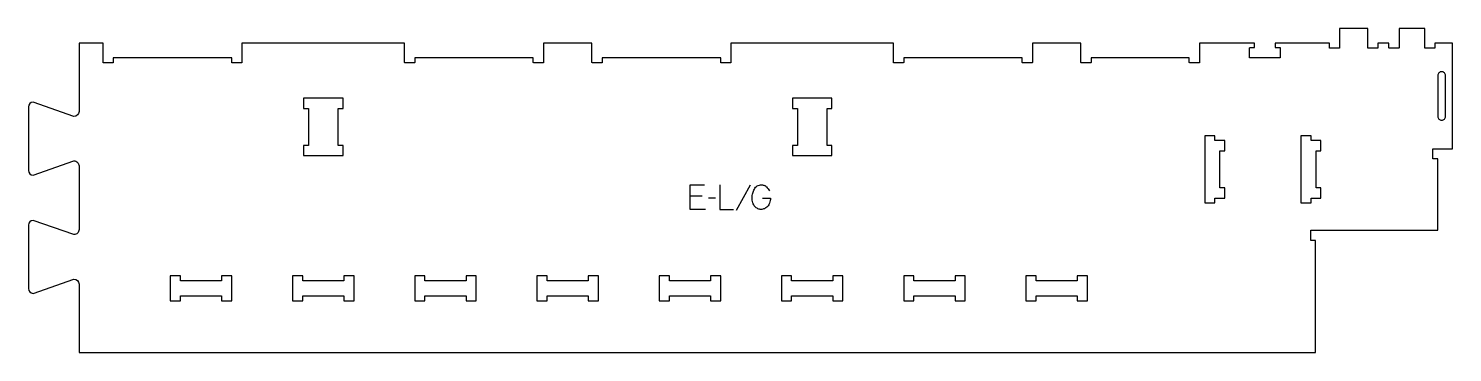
# Model space of a CAD drawing. Extents: x 0 to 1747, y 0 to 398.
import ezdxf

# ---------------------------------------------------------------- set-up
doc = ezdxf.new("R2010")
doc.units = 0
for name, color, linetype in [('1_ANYTOOL_1MMDEEP_LABELS_S', 2, 'CONTINUOUS'), ('3_ANYTOOL_CUTTHROUGH_INSID', 4, 'CONTINUOUS'), ('4_ANYTOOL_CUTTHROUGH_OUTSI', 5, 'CONTINUOUS')]:
    doc.layers.add(name, color=color, linetype=linetype)

msp = doc.modelspace()

# ---------------------------------------------------------------- linework, layer by layer
at = {"layer": '1_ANYTOOL_1MMDEEP_LABELS_S'}
for p, q in [((885.484135, 205.106852), (868.298421, 174.335424)), ((826.598421, 191.64971), (811.941278, 191.64971)), ((843.098421, 189.463995), (834.312707, 189.378281))]:
    msp.add_line(p, q, dxfattribs=at)
for points in [[(830.884135, 175.578281), (811.941278, 175.578281), (811.941278, 205.578281), (829.76985, 205.578281)], [(848.241278, 205.578281), (848.241278, 175.578281), (865.341278, 175.578281)]]:
    msp.add_lwpolyline(points, dxfattribs=at)
msp.add_lwpolyline([(900.698421, 189.378281), (910.46985, 189.335424, -0.031732), (910.201739, 186.328022, -0.048764), (909.45735, 183.410424, -0.050291), (908.347637, 181.099916, -0.060119), (906.762707, 179.092567, -0.036578), (905.030687, 177.60615, -0.050793), (903.071635, 176.446138, -0.051881), (901.118618, 175.778394, -0.053919), (899.06985, 175.535424, -0.055881), (897.034702, 175.742368, -0.055271), (895.09485, 176.392567, -0.05403), (893.168874, 177.55176, -0.038531), (891.484135, 179.04971, -0.067281), (889.936422, 181.160724, -0.049165), (888.912707, 183.581852, -0.047412), (888.23978, 186.785771, -0.028075), (888.055564, 190.063995, -0.03109), (888.223091, 192.755575, -0.031496), (888.725207, 195.405067, -0.031425), (889.57608, 198.033311, -0.02824), (890.734135, 200.542567, -0.064555), (892.262939, 202.694092, -0.078906), (894.328778, 204.319352, -0.076878), (896.95238, 205.293902, -0.050594), (899.755564, 205.578281, -0.039946), (901.415125, 205.445484, -0.052714), (903.018064, 205.010424, -0.053511), (904.401261, 204.29509, -0.05153), (905.605564, 203.306852, -0.040443), (907.645788, 200.883711, -0.04035), (909.26985, 198.163995)], format="xyb", dxfattribs=at)
at = {"layer": '3_ANYTOOL_CUTTHROUGH_INSID'}
msp.add_lwpolyline([(1729.499733, 339.749991), (1729.499733, 289.750001, 0.198913), (1730.890973, 286.391239, 0.198913), (1734.249732, 284.999994, 0.198913), (1737.608492, 286.391239, 0.198913), (1738.999733, 289.75), (1738.999733, 339.75, 0.198912), (1737.608488, 343.108759, 0.414214), (1730.890971, 343.108752, 0.198912)], format="xyb", close=True, dxfattribs=at)
for points in [[(337.499733, 241.5), (385.999733, 241.5), (385.999733, 254), (379.999733, 254), (379.999733, 299.5), (385.999733, 299.5), (385.999733, 312), (337.499733, 312), (337.499733, 299.5), (343.499733, 299.5), (343.499733, 254), (337.499733, 254)], [(937.499733, 241.5), (985.999733, 241.5), (985.999733, 254), (979.999733, 254), (979.999733, 299.5), (985.999733, 299.5), (985.999733, 312), (937.499733, 312), (937.499733, 299.5), (943.499733, 299.5), (943.499733, 254), (937.499733, 254)], [(1455.999733, 266), (1443.499733, 266), (1443.499733, 183.5), (1455.999733, 183.5), (1455.999733, 189.5), (1467.999733, 189.5), (1467.999733, 202), (1461.999733, 202), (1461.999733, 247.5), (1467.999733, 247.5), (1467.999733, 260), (1455.999733, 260)], [(1573.999733, 266), (1561.499733, 266), (1561.499733, 183.5), (1573.999733, 183.5), (1573.999733, 189.5), (1585.999733, 189.5), (1585.999733, 202), (1579.999733, 202), (1579.999733, 247.5), (1585.999733, 247.5), (1585.999733, 260), (1573.999733, 260)], [(211.749733, 69.5), (236.999733, 69.5), (236.999733, 63.5), (249.499733, 63.5), (249.499733, 94), (236.999733, 94), (236.999733, 88), (211.749733, 88), (186.499733, 88), (186.499733, 94), (173.999733, 94), (173.999733, 63.5), (186.499733, 63.5), (186.499733, 69.5)], [(386.999733, 88), (336.499733, 88), (336.499733, 94), (323.999733, 94), (323.999733, 63.5), (336.499733, 63.5), (336.499733, 69.5), (386.999733, 69.5), (386.999733, 63.5), (399.499733, 63.5), (399.499733, 94), (386.999733, 94)], [(511.749733, 69.5), (536.999733, 69.5), (536.999733, 63.5), (549.499733, 63.5), (549.499733, 94), (536.999733, 94), (536.999733, 88), (486.499733, 88), (486.499733, 94), (473.999733, 94), (473.999733, 63.5), (486.499733, 63.5), (486.499733, 69.5)], [(686.999733, 88), (636.499733, 88), (636.499733, 94), (623.999733, 94), (623.999733, 63.5), (636.499733, 63.5), (636.499733, 69.5), (686.999733, 69.5), (686.999733, 63.5), (699.499733, 63.5), (699.499733, 94), (686.999733, 94)], [(811.749733, 69.5), (836.999733, 69.5), (836.999733, 63.5), (849.499733, 63.5), (849.499733, 94), (836.999733, 94), (836.999733, 88), (811.749733, 88), (786.499733, 88), (786.499733, 94), (773.999733, 94), (773.999733, 63.5), (786.499733, 63.5), (786.499733, 69.5)], [(986.999733, 88), (936.499733, 88), (936.499733, 94), (923.999733, 94), (923.999733, 63.5), (936.499733, 63.5), (936.499733, 69.5), (986.999733, 69.5), (986.999733, 63.5), (999.499733, 63.5), (999.499733, 94), (986.999733, 94)], [(1111.749733, 69.5), (1136.999733, 69.5), (1136.999733, 63.5), (1149.499733, 63.5), (1149.499733, 94), (1136.999733, 94), (1136.999733, 88), (1086.499733, 88), (1086.499733, 94), (1073.999733, 94), (1073.999733, 63.5), (1086.499733, 63.5), (1086.499733, 69.5)], [(1286.999733, 88), (1236.499733, 88), (1236.499733, 94), (1223.999733, 94), (1223.999733, 63.5), (1236.499733, 63.5), (1236.499733, 69.5), (1286.999733, 69.5), (1286.999733, 63.5), (1299.499733, 63.5), (1299.499733, 94), (1286.999733, 94)]]:
    msp.add_lwpolyline(points, close=True, dxfattribs=at)
at = {"layer": '4_ANYTOOL_CUTTHROUGH_OUTSI'}
msp.add_lwpolyline([(1219.499733, 361.5), (1073.999733, 361.5), (1073.999733, 355.75, -0.414214), (1073.749733, 355.5), (1061.749733, 355.5, -0.414214), (1061.499733, 355.75), (1061.499733, 379.5), (861.999733, 379.5), (861.999733, 355.75, -0.414214), (861.749733, 355.5), (849.749733, 355.5, -0.414214), (849.499733, 355.75), (849.499733, 361.5), (811.749733, 361.5), (703.999733, 361.5), (703.999733, 355.75, -0.414214), (703.749733, 355.5), (691.749733, 355.5, -0.414214), (691.499733, 355.75), (691.499733, 379.5), (631.999733, 379.5), (631.999733, 355.75, -0.414214), (631.749733, 355.5), (619.749733, 355.5, -0.414214), (619.499733, 355.75), (619.499733, 361.5), (473.999733, 361.5), (473.999733, 355.75, -0.414214), (473.749733, 355.5), (461.749733, 355.5, -0.414214), (461.499733, 355.75), (461.499733, 379.5), (261.999733, 379.5), (261.999733, 355.75, -0.414214), (261.749733, 355.5), (249.749733, 355.5, -0.414214), (249.499733, 355.75), (249.499733, 361.5), (173.749733, 361.5), (103.999733, 361.5), (103.999733, 355.75, -0.414214), (103.749733, 355.5), (91.749733, 355.5, -0.414214), (91.499733, 355.75), (91.499733, 379.5), (61.999733, 379.5), (61.999727, 295.773532, -0.411451), (55.75, 289.581361, -0.084369), (55.667412, 289.595396), (5.707953, 307.081348, 0.412073), (0, 301.331501), (0, 223.331501, 0.412073), (5.707953, 217.581655), (55.667412, 235.067606, -0.084369), (55.75, 235.081642, -0.414214), (62, 228.831642), (62, 150.831642, -0.414214), (55.75, 144.581642, -0.084369), (55.667412, 144.595678), (5.707953, 162.081629, 0.412073), (0, 156.331783), (0, 78.331783, 0.412073), (5.707953, 72.581936), (55.667412, 90.067888, -0.084369), (55.75, 90.081923, -0.411451), (61.999727, 83.889752), (61.999733, 0), (211.749733, 0), (511.749733, 0), (811.749733, 0), (1111.749733, 0), (1411.749733, 0), (1579.499733, 0), (1579.499733, 137.5), (1573.749733, 137.5, -0.414214), (1573.499733, 137.75), (1573.499733, 149.75, -0.414214), (1573.749733, 150), (1729.499733, 150), (1729.499733, 237.5), (1723.749733, 237.5, -0.414214), (1723.499733, 237.75), (1723.499733, 249.75, -0.414214), (1723.749733, 250), (1747.499733, 250), (1747.499733, 379.5), (1725.999733, 379.5), (1725.999733, 373.75, -0.414214), (1725.749733, 373.5), (1713.749733, 373.5, -0.414214), (1713.499733, 373.75), (1713.499733, 397.5), (1681.910733, 397.5), (1681.910733, 373.75, -0.414214), (1681.660733, 373.5), (1669.660733, 373.5, -0.414214), (1669.410733, 373.75), (1669.410733, 379.5), (1655.999733, 379.5), (1655.999733, 373.75, -0.414214), (1655.749733, 373.5), (1643.749733, 373.5, -0.414214), (1643.499733, 373.75), (1643.499733, 397.5), (1608.999733, 397.5), (1608.999733, 373.75, -0.414214), (1608.749733, 373.5), (1596.749733, 373.5, -0.414214), (1596.499733, 373.75), (1596.499733, 379.5), (1529.999733, 379.5), (1529.999733, 374), (1535.749733, 374, -0.414214), (1535.999733, 373.75), (1535.999733, 361.75, -0.414214), (1535.749733, 361.5), (1498.749733, 361.5, -0.414214), (1498.499733, 361.75), (1498.499733, 373.75, -0.414214), (1498.749733, 374), (1504.499733, 374), (1504.499733, 379.5), (1436.999733, 379.5), (1436.999733, 355.75, -0.414214), (1436.749733, 355.5), (1424.749733, 355.5, -0.414214), (1424.499733, 355.75), (1424.499733, 361.5), (1303.999733, 361.5), (1303.999733, 355.75, -0.414214), (1303.749733, 355.5), (1291.749733, 355.5, -0.414214), (1291.499733, 355.75), (1291.499733, 379.5), (1231.999733, 379.5), (1231.999733, 355.75, -0.414214), (1231.749733, 355.5), (1219.749733, 355.5, -0.414214), (1219.499733, 355.75)], format="xyb", close=True, dxfattribs=at)

doc.saveas('drawing.dxf')
